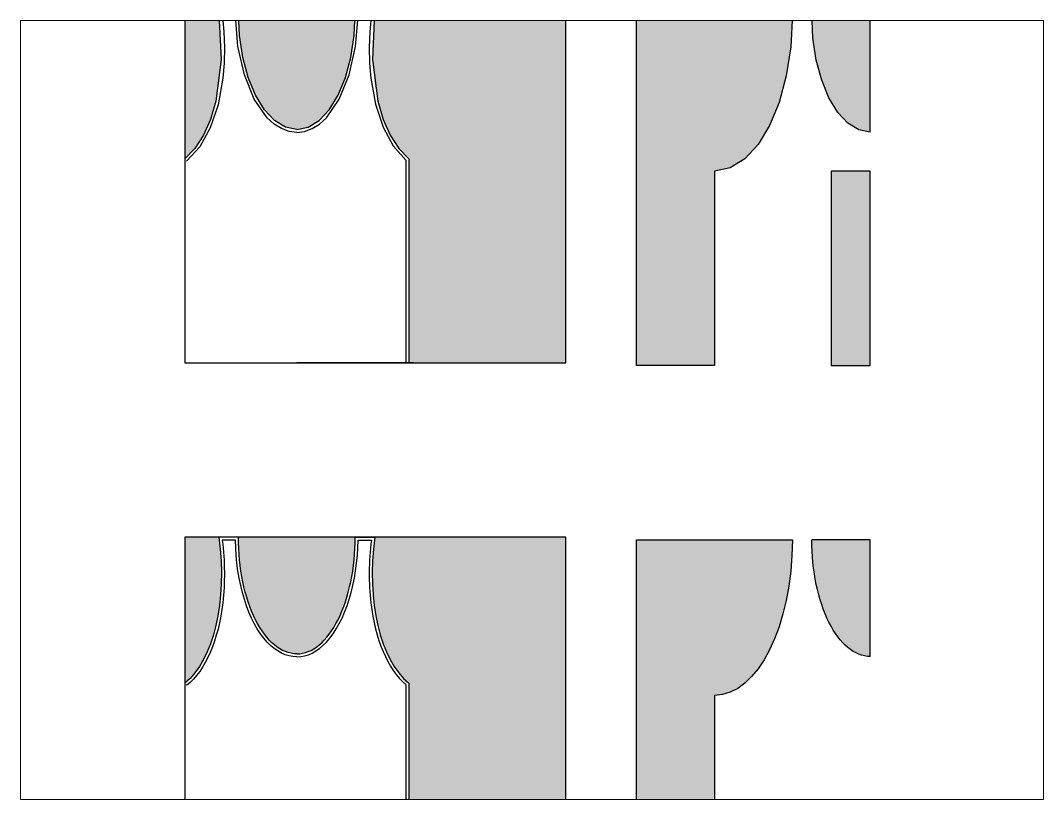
# Paper-space layout 'Layout1' of a CAD drawing. Header units: inches. Extents: x 1.05 to 9.45, y 0.8 to 7.2.
# The model-space entities are those that its viewports show. They can reach past a viewport. Long polylines and large blocks are cut down to what shows.
import ezdxf

# ---------------------------------------------------------------- set-up
doc = ezdxf.new("R2010")
doc.units = ezdxf.units.IN
doc.header["$MEASUREMENT"] = 0

msp = doc.modelspace()

# ---------------------------------------------------------------- hatches: boundary and pattern name
h = msp.add_hatch(color=256)
h.dxf.hatch_style = 1
edge = h.paths.add_edge_path()
edge.add_ellipse((8.5986, 8.2904), major_axis=(-0.0893, 0.6096), ratio=0.514066, start_angle=196.6648, end_angle=268.4481)
edge.add_line((8.9142, 8.3198), (8.774, 8.3198))
edge.add_line((8.774, 8.3198), (8.774, 7.7196))
h = msp.add_hatch(color=256)
h.dxf.hatch_style = 1
edge = h.paths.add_edge_path()
edge.add_ellipse((9.8699, 8.2904), major_axis=(0.0893, 0.6096), ratio=0.514066, start_angle=91.5519, end_angle=163.3352)
edge.add_line((9.6944, 7.7196), (9.6944, 6.8798))
edge.add_line((9.6944, 6.8798), (10.3399, 6.8798))
edge.add_line((10.3399, 6.8798), (10.3399, 8.3198))
edge.add_line((10.3399, 8.3198), (9.5542, 8.3198))
h = msp.add_hatch(color=256)
h.dxf.hatch_style = 1
edge = h.paths.add_edge_path()
edge.add_ellipse((9.2342, 8.3198), major_axis=(0, -0.48), ratio=0.5, start_angle=-90, end_angle=0)
edge.add_ellipse((9.2342, 8.3198), major_axis=(0, -0.48), ratio=0.5, start_angle=360, end_angle=450)
edge.add_line((9.4742, 8.3198), (8.9942, 8.3198))
h = msp.add_hatch(color=256)
h.dxf.hatch_style = 1
edge = h.paths.add_edge_path()
edge.add_line((10.6307, 6.869), (10.9507, 6.869))
edge.add_line((10.9507, 6.869), (10.9507, 7.669))
edge.add_ellipse((10.9507, 8.309), major_axis=(0, -0.64), ratio=0.5, start_angle=0, end_angle=90)
edge.add_line((11.2707, 8.309), (10.6307, 8.309))
edge.add_line((10.6307, 8.309), (10.6307, 6.869))
edge = h.paths.add_edge_path()
edge.add_line((11.5907, 8.309), (11.3507, 8.309))
edge.add_ellipse((11.5907, 8.309), major_axis=(0, -0.48), ratio=0.5, start_angle=-90, end_angle=0)
edge.add_line((11.5907, 7.829), (11.5907, 8.309))
h = msp.add_hatch(color=256)
h.dxf.hatch_style = 1
h.paths.add_polyline_path([(11.4307, 6.869), (11.5907, 6.869), (11.5907, 7.669), (11.4307, 7.669)])
h = msp.add_hatch(color=256)
h.dxf.hatch_style = 1
edge = h.paths.add_edge_path()
edge.add_ellipse((8.5986, 6.1345), major_axis=(-0.0893, 0.6096), ratio=0.514066, start_angle=196.6648, end_angle=268.4481)
edge.add_line((8.9142, 6.1639), (8.774, 6.1639))
edge.add_line((8.774, 6.1639), (8.774, 5.5637))
h = msp.add_hatch(color=256)
h.dxf.hatch_style = 1
edge = h.paths.add_edge_path()
edge.add_ellipse((9.2342, 6.1639), major_axis=(0, -0.48), ratio=0.5, start_angle=-90, end_angle=0)
edge.add_ellipse((9.2342, 6.1639), major_axis=(0, -0.48), ratio=0.5, start_angle=360, end_angle=450)
edge.add_line((9.4742, 6.1639), (8.9942, 6.1639))
h = msp.add_hatch(color=256)
h.dxf.hatch_style = 1
edge = h.paths.add_edge_path()
edge.add_ellipse((9.8699, 6.1345), major_axis=(0.0893, 0.6096), ratio=0.514066, start_angle=91.5519, end_angle=163.3352)
edge.add_line((9.6944, 5.5637), (9.6944, 4.7239))
edge.add_line((9.6944, 4.7239), (10.3399, 4.7239))
edge.add_line((10.3399, 4.7239), (10.3399, 6.1639))
edge.add_line((10.3399, 6.1639), (9.5542, 6.1639))
h = msp.add_hatch(color=256)
h.dxf.hatch_style = 1
edge = h.paths.add_edge_path()
edge.add_line((10.6307, 4.7131), (10.9507, 4.7131))
edge.add_line((10.9507, 4.7131), (10.9507, 5.5131))
edge.add_ellipse((10.9507, 6.1531), major_axis=(0, -0.64), ratio=0.5, start_angle=0, end_angle=90)
edge.add_line((11.2707, 6.1531), (10.6307, 6.1531))
edge.add_line((10.6307, 6.1531), (10.6307, 4.7131))
edge = h.paths.add_edge_path()
edge.add_line((11.5907, 6.1531), (11.3507, 6.1531))
edge.add_ellipse((11.5907, 6.1531), major_axis=(0, -0.48), ratio=0.5, start_angle=-90, end_angle=0)
edge.add_line((11.5907, 5.6731), (11.5907, 6.1531))

# ---------------------------------------------------------------- linework, layer by layer
for p, q in [((8.9822, 8.3076), (8.928, 8.3076)), ((9.4863, 8.3076), (9.5405, 8.3076)), ((10.6307, 6.869), (10.6307, 8.309)), ((10.6307, 8.309), (11.2707, 8.309)), ((11.5907, 8.309), (11.3507, 8.309)), ((11.5907, 7.829), (11.5907, 8.309)), ((9.6823, 7.7138), (9.6823, 6.8798)), ((9.6944, 7.7196), (9.6944, 6.8798)), ((10.9507, 7.669), (10.9507, 6.869)), ((8.774, 6.8798), (9.2342, 6.8798)), ((9.7142, 6.8798), (9.2342, 6.8798)), ((10.9507, 6.869), (10.6307, 6.869)), ((8.9942, 6.1639), (8.9142, 6.1639)), ((8.9822, 6.1517), (8.928, 6.1517)), ((9.4742, 6.1639), (9.5542, 6.1639)), ((9.4863, 6.1517), (9.5405, 6.1517)), ((10.6307, 4.7131), (10.6307, 6.1531)), ((10.6307, 6.1531), (11.2707, 6.1531)), ((11.5907, 6.1531), (11.3507, 6.1531)), ((11.5907, 5.6731), (11.5907, 6.1531)), ((9.6823, 5.5579), (9.6823, 4.7239)), ((9.6944, 5.5637), (9.6944, 4.7239)), ((10.9507, 5.5131), (10.9507, 4.7131))]:
    msp.add_line(p, q)
for points in [[(8.774, 6.8798), (10.3399, 6.8798), (10.3399, 8.3198), (8.774, 8.3198)], [(11.5907, 7.669), (11.4307, 7.669), (11.4307, 6.869), (11.5907, 6.869)], [(8.774, 4.7239), (10.3399, 4.7239), (10.3399, 6.1639), (8.774, 6.1639)]]:
    msp.add_lwpolyline(points, close=True)
at = {"extrusion": (0, 0, -1)}
for centre, major_axis, ratio, start_param, end_param in [((8.5986, 8.2904), (-0.0893, 0.6096), 0.514066, 1.597882, 2.850738), ((9.2342, 8.3198), (0, -0.48), 0.5, 6.283185, 7.853982), ((10.9507, 8.309), (0, -0.64), 0.5, 4.712389, 6.283185), ((11.5907, 8.309), (0, -0.48), 0.5, 6.283185, 7.853982), ((8.5986, 6.1345), (-0.0893, 0.6096), 0.514066, 1.597882, 2.850738), ((9.2342, 6.1639), (0, -0.48), 0.5, 6.283185, 7.853982), ((10.9507, 6.1531), (0, -0.64), 0.5, 4.712389, 6.283185), ((11.5907, 6.1531), (0, -0.48), 0.5, 6.283185, 7.853982)]:
    msp.add_ellipse(centre, major_axis=major_axis, ratio=ratio, start_param=start_param, end_param=end_param, dxfattribs=at)
for centre, major_axis, ratio, start_param, end_param in [((9.2342, 8.3198), (0, -0.48), 0.5, 6.283185, 7.853982), ((9.8699, 8.2904), (0.0893, 0.6096), 0.514066, 1.597882, 2.850738), ((9.2342, 6.1639), (0, -0.48), 0.5, 6.283185, 7.853982), ((9.8699, 6.1345), (0.0893, 0.6096), 0.514066, 1.597882, 2.850738)]:
    msp.add_ellipse(centre, major_axis=major_axis, ratio=ratio, start_param=start_param, end_param=end_param)
for points, knots in [([(8.928, 8.3076), (8.9386, 8.2198), (8.9394, 8.1314), (8.9126, 7.8975), (8.8592, 7.772), (8.7816, 7.7101)], [1.620153, 1.620153, 1.620153, 1.620153, 2.047289, 2.047289, 2.850738, 2.850738, 2.850738, 2.850738]), ([(9.2342, 7.8276), (9.1912, 7.8276), (9.149, 7.8491), (9.0345, 7.9706), (8.9844, 8.1365), (8.9822, 8.3076)], [6.283185, 6.283185, 6.283185, 6.283185, 6.771106, 6.771106, 7.828973, 7.828973, 7.828973, 7.828973]), ([(9.2342, 7.8276), (9.2773, 7.8276), (9.3194, 7.8491), (9.434, 7.9706), (9.484, 8.1365), (9.4863, 8.3076)], [6.283185, 6.283185, 6.283185, 6.283185, 6.771106, 6.771106, 7.828973, 7.828973, 7.828973, 7.828973]), ([(9.5405, 8.3076), (9.5299, 8.2198), (9.5291, 8.1314), (9.5555, 7.9006), (9.6071, 7.7769), (9.6823, 7.7138)], [1.620153, 1.620153, 1.620153, 1.620153, 2.047289, 2.047289, 2.834849, 2.834849, 2.834849, 2.834849]), ([(8.928, 6.1517), (8.9386, 6.0638), (8.9394, 5.9755), (8.9126, 5.7416), (8.8592, 5.616), (8.7816, 5.5542)], [1.620153, 1.620153, 1.620153, 1.620153, 2.047289, 2.047289, 2.850738, 2.850738, 2.850738, 2.850738]), ([(9.2342, 5.6717), (9.1912, 5.6717), (9.149, 5.6932), (9.0345, 5.8146), (8.9844, 5.9805), (8.9822, 6.1517)], [6.283185, 6.283185, 6.283185, 6.283185, 6.771106, 6.771106, 7.828973, 7.828973, 7.828973, 7.828973]), ([(9.2342, 5.6717), (9.2773, 5.6717), (9.3194, 5.6932), (9.434, 5.8146), (9.484, 5.9805), (9.4863, 6.1517)], [6.283185, 6.283185, 6.283185, 6.283185, 6.771106, 6.771106, 7.828973, 7.828973, 7.828973, 7.828973]), ([(9.5405, 6.1517), (9.5299, 6.0638), (9.5291, 5.9755), (9.5555, 5.7446), (9.6071, 5.621), (9.6823, 5.5579)], [1.620153, 1.620153, 1.620153, 1.620153, 2.047289, 2.047289, 2.834849, 2.834849, 2.834849, 2.834849])]:
    msp.add_open_spline(points, degree=3, knots=knots)

psp = doc.layouts.get("Layout1")

# ---------------------------------------------------------------- viewports
at = {"layer": '0'}
psp.add_viewport(center=(5.25, 4), size=(8.4, 6.4), view_center_point=(10.2007, 6.6865), view_height=3.203095, dxfattribs=at)

doc.saveas('drawing.dxf')
